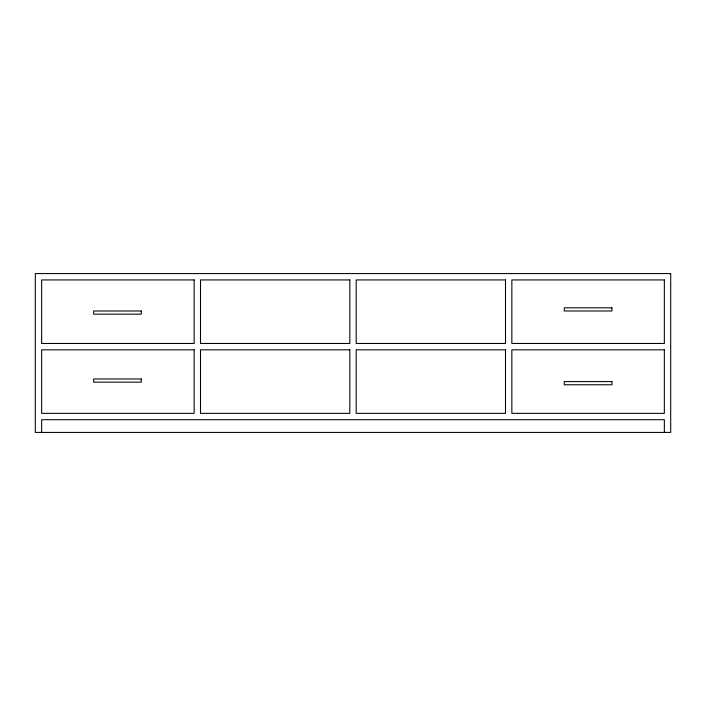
<?xml version="1.0" encoding="UTF-8"?>
<svg xmlns="http://www.w3.org/2000/svg" width="706" height="706" viewBox="0 0 706 706"><rect width="100%" height="100%" fill="white"/><g stroke="black" fill="none" stroke-linecap="round" stroke-linejoin="round"><path stroke-width="1.06" d="M664.346 432.425L664.346 419.717L41.654 419.717L41.654 432.425M670.7 273.575L35.3 273.575L35.3 432.425L670.7 432.425L670.7 273.575M194.15 279.929L41.654 279.929L41.654 343.469L194.15 343.469L194.15 279.929M349.823 279.929L200.504 279.929L200.504 343.469L349.823 343.469L349.823 279.929M505.496 279.929L356.177 279.929L356.177 343.469L505.496 343.469L505.496 279.929M664.346 279.929L511.85 279.929L511.85 343.469L664.346 343.469L664.346 279.929M611.925 307.807L564.27 307.807L564.27 310.984L611.925 310.984L611.925 307.807M141.297 310.984L93.642 310.984L93.642 314.161L141.297 314.161L141.297 310.984M194.15 349.823L41.654 349.823L41.654 413.363L194.15 413.363L194.15 349.823M349.823 349.823L200.504 349.823L200.504 413.363L349.823 413.363L349.823 349.823M505.496 349.823L356.177 349.823L356.177 413.363L505.496 413.363L505.496 349.823M664.346 349.823L511.85 349.823L511.85 413.363L664.346 413.363L664.346 349.823M141.297 378.972L93.642 378.972L93.642 382.149L141.297 382.149L141.297 378.972M611.925 381.593L564.27 381.593L564.27 384.77L611.925 384.77L611.925 381.593"/></g></svg>
